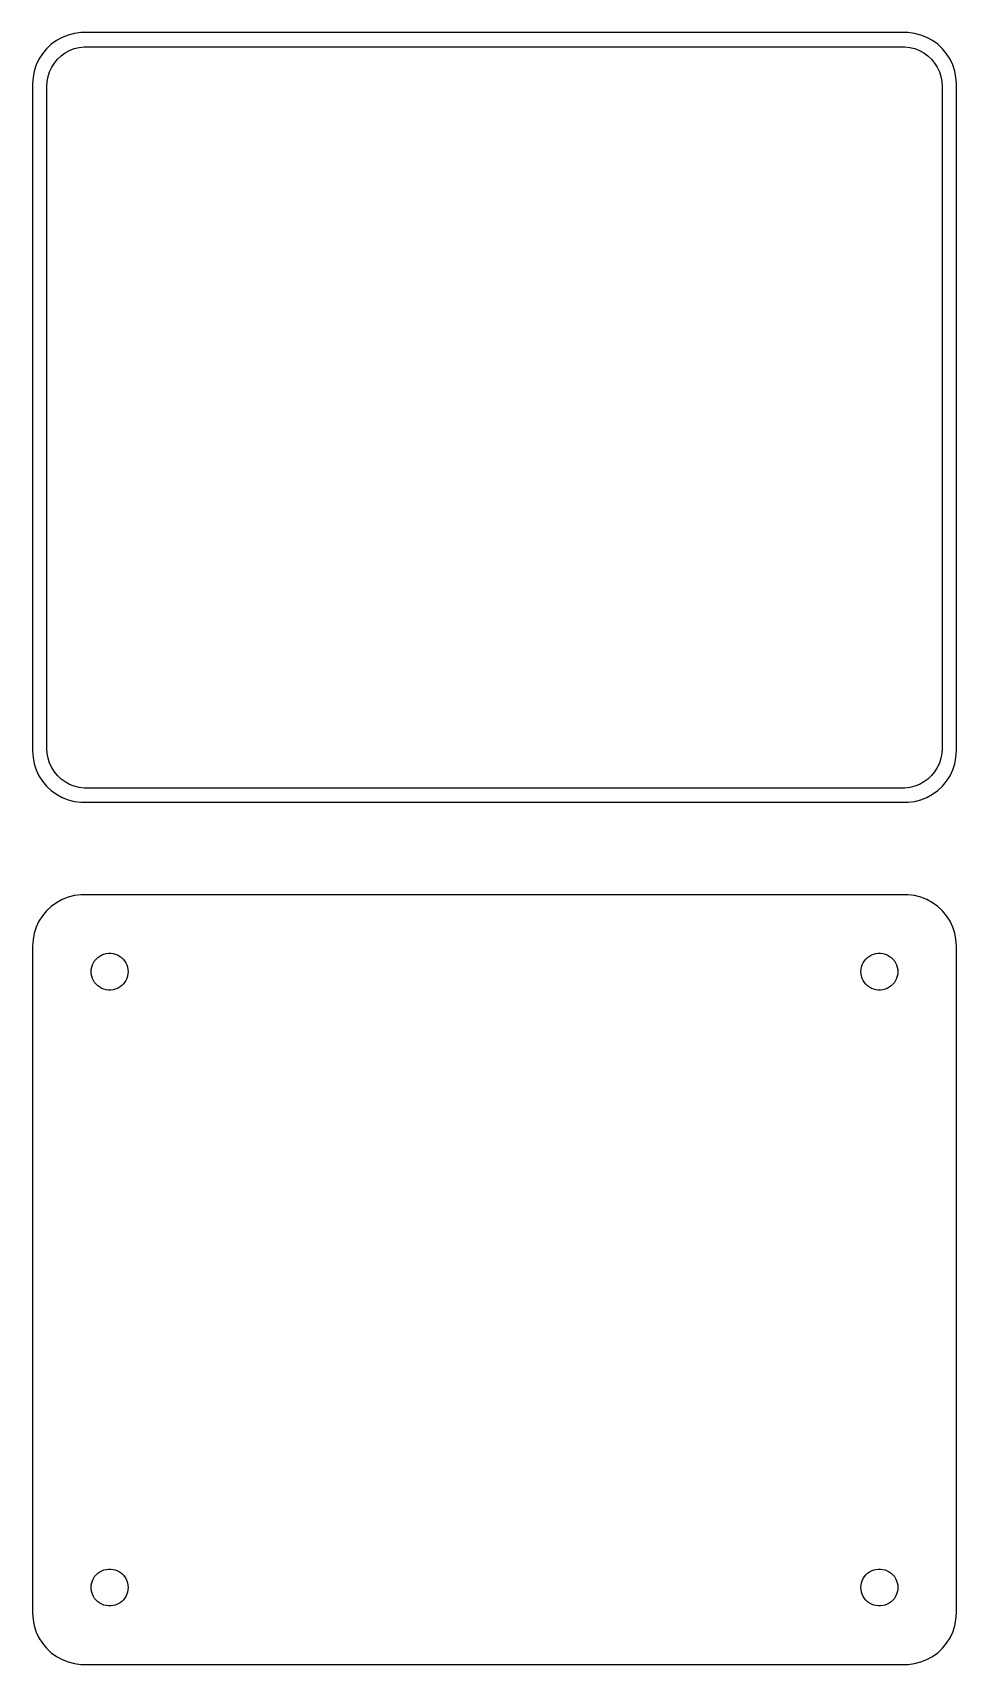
# Model space of a CAD drawing. Header units: metres. Extents: x -45 to 45, y 47 to 205.
import ezdxf

# ---------------------------------------------------------------- set-up
doc = ezdxf.new("R2010")
doc.units = ezdxf.units.M

msp = doc.modelspace()

# ---------------------------------------------------------------- linework, layer by layer
for p, q in [((-41.5451, 205.255), (-42.1289, 205.024)), ((-40.9369, 205.411), (-41.5451, 205.255)), ((-40.3139, 205.49), (-40.9369, 205.411)), ((40.3139, 205.49), (-40.3139, 205.49)), ((40.9369, 205.411), (40.3139, 205.49)), ((41.5451, 205.255), (40.9369, 205.411)), ((42.1289, 205.024), (41.5451, 205.255)), ((-43.6448, 203.923), (-44.0451, 203.439)), ((-43.1871, 204.353), (-43.6448, 203.923)), ((-42.6791, 204.722), (-43.1871, 204.353)), ((-42.1289, 205.024), (-42.6791, 204.722)), ((-42.2165, 203.231), (-41.8234, 203.517)), ((-41.8234, 203.517), (-41.3975, 203.751)), ((-41.3975, 203.751), (-40.9457, 203.93)), ((-40.9457, 203.93), (-40.4751, 204.051)), ((-40.4751, 204.051), (-39.993, 204.112)), ((-39.993, 204.112), (39.993, 204.112)), ((39.993, 204.112), (40.4751, 204.051)), ((40.4751, 204.051), (40.9457, 203.93)), ((40.9457, 203.93), (41.3975, 203.751)), ((41.3975, 203.751), (41.8234, 203.517)), ((41.8234, 203.517), (42.2165, 203.231)), ((42.6791, 204.722), (42.1289, 205.024)), ((43.1871, 204.353), (42.6791, 204.722)), ((43.6448, 203.923), (43.1871, 204.353)), ((44.0451, 203.439), (43.6448, 203.923)), ((-44.6489, 202.341), (-44.8429, 201.743)), ((-44.3815, 202.909), (-44.6489, 202.341)), ((-44.0451, 203.439), (-44.3815, 202.909)), ((-43.3477, 201.674), (-43.1408, 202.114)), ((-43.1408, 202.114), (-42.8805, 202.524)), ((-42.8805, 202.524), (-42.5707, 202.899)), ((-42.5707, 202.899), (-42.2165, 203.231)), ((42.2165, 203.231), (42.5707, 202.899)), ((42.5707, 202.899), (42.8805, 202.524)), ((42.8805, 202.524), (43.1408, 202.114)), ((43.1408, 202.114), (43.3477, 201.674)), ((44.3815, 202.909), (44.0451, 203.439)), ((44.6489, 202.341), (44.3815, 202.909)), ((44.8429, 201.743), (44.6489, 202.341)), ((-44.9606, 201.127), (-45, 200.5)), ((-45, 200.5), (-45, 135.5)), ((-44.8429, 201.743), (-44.9606, 201.127)), ((-43.6195, 200.25), (-43.589, 200.735)), ((-43.589, 200.735), (-43.4979, 201.212)), ((-43.4979, 201.212), (-43.3477, 201.674)), ((43.3477, 201.674), (43.4979, 201.212)), ((43.4979, 201.212), (43.589, 200.735)), ((43.589, 200.735), (43.6195, 200.25)), ((44.9606, 201.127), (44.8429, 201.743)), ((45, 200.5), (44.9606, 201.127)), ((45, 135.5), (45, 200.5)), ((-43.6195, 135.75), (-43.6195, 200.25)), ((43.6195, 200.25), (43.6195, 135.75)), ((-45, 135.5), (-44.9606, 134.873)), ((-43.589, 135.265), (-43.6195, 135.75)), ((-43.4979, 134.788), (-43.589, 135.265)), ((43.589, 135.265), (43.4979, 134.788)), ((43.6195, 135.75), (43.589, 135.265)), ((44.9606, 134.873), (45, 135.5)), ((-44.9606, 134.873), (-44.8429, 134.257)), ((-44.8429, 134.257), (-44.6489, 133.659)), ((-44.6489, 133.659), (-44.3815, 133.091)), ((-43.3477, 134.326), (-43.4979, 134.788)), ((-43.1408, 133.886), (-43.3477, 134.326)), ((-42.8805, 133.476), (-43.1408, 133.886)), ((43.1408, 133.886), (42.8805, 133.476)), ((43.3477, 134.326), (43.1408, 133.886)), ((43.4979, 134.788), (43.3477, 134.326)), ((44.3815, 133.091), (44.6489, 133.659)), ((44.6489, 133.659), (44.8429, 134.257)), ((44.8429, 134.257), (44.9606, 134.873)), ((-44.3815, 133.091), (-44.0451, 132.561)), ((-44.0451, 132.561), (-43.6448, 132.077)), ((-43.6448, 132.077), (-43.1871, 131.647)), ((-42.5707, 133.101), (-42.8805, 133.476)), ((-42.2165, 132.769), (-42.5707, 133.101)), ((-41.8234, 132.483), (-42.2165, 132.769)), ((-41.3975, 132.249), (-41.8234, 132.483)), ((-40.9457, 132.07), (-41.3975, 132.249)), ((-40.4751, 131.949), (-40.9457, 132.07)), ((40.9457, 132.07), (40.4751, 131.949)), ((41.3975, 132.249), (40.9457, 132.07)), ((41.8234, 132.483), (41.3975, 132.249)), ((42.2165, 132.769), (41.8234, 132.483)), ((42.5707, 133.101), (42.2165, 132.769)), ((42.8805, 133.476), (42.5707, 133.101)), ((43.1871, 131.647), (43.6448, 132.077)), ((43.6448, 132.077), (44.0451, 132.561)), ((44.0451, 132.561), (44.3815, 133.091)), ((-43.1871, 131.647), (-42.6791, 131.278)), ((-42.6791, 131.278), (-42.1289, 130.976)), ((-42.1289, 130.976), (-41.5451, 130.745)), ((-41.5451, 130.745), (-40.9369, 130.589)), ((-40.9369, 130.589), (-40.3139, 130.51)), ((-39.993, 131.888), (-40.4751, 131.949)), ((-40.3139, 130.51), (40.3139, 130.51)), ((39.993, 131.888), (-39.993, 131.888)), ((40.4751, 131.949), (39.993, 131.888)), ((40.3139, 130.51), (40.9369, 130.589)), ((40.9369, 130.589), (41.5451, 130.745)), ((41.5451, 130.745), (42.1289, 130.976)), ((42.1289, 130.976), (42.6791, 131.278)), ((42.6791, 131.278), (43.1871, 131.647)), ((-42.1289, 121.024), (-42.6791, 120.722)), ((-41.5451, 121.255), (-42.1289, 121.024)), ((-40.9369, 121.411), (-41.5451, 121.255)), ((-40.3139, 121.49), (-40.9369, 121.411)), ((40.3139, 121.49), (-40.3139, 121.49)), ((40.9369, 121.411), (40.3139, 121.49)), ((41.5451, 121.255), (40.9369, 121.411)), ((42.1289, 121.024), (41.5451, 121.255)), ((42.6791, 120.722), (42.1289, 121.024)), ((-44.0451, 119.439), (-44.3815, 118.909)), ((-43.6448, 119.923), (-44.0451, 119.439)), ((-43.1871, 120.353), (-43.6448, 119.923)), ((-42.6791, 120.722), (-43.1871, 120.353)), ((43.1871, 120.353), (42.6791, 120.722)), ((43.6448, 119.923), (43.1871, 120.353)), ((44.0451, 119.439), (43.6448, 119.923)), ((44.3815, 118.909), (44.0451, 119.439)), ((-44.8429, 117.743), (-44.9606, 117.127)), ((-44.6489, 118.341), (-44.8429, 117.743)), ((-44.3815, 118.909), (-44.6489, 118.341)), ((44.6489, 118.341), (44.3815, 118.909)), ((44.8429, 117.743), (44.6489, 118.341)), ((44.9606, 117.127), (44.8429, 117.743)), ((-44.9606, 117.127), (-45, 116.5)), ((-45, 116.5), (-45, 51.5)), ((45, 116.5), (44.9606, 117.127)), ((45, 51.5), (45, 116.5)), ((-39.2434, 114.448), (-39.1736, 114.663)), ((-39.1736, 114.663), (-39.0773, 114.867)), ((-39.0773, 114.867), (-38.9562, 115.058)), ((-38.9562, 115.058), (-38.8121, 115.232)), ((-38.8121, 115.232), (-38.6474, 115.387)), ((-38.6474, 115.387), (-38.4645, 115.52)), ((-38.4645, 115.52), (-38.2664, 115.629)), ((-38.2664, 115.629), (-38.0562, 115.712)), ((-38.0562, 115.712), (-37.8373, 115.768)), ((-37.8373, 115.768), (-37.613, 115.796)), ((-37.613, 115.796), (-37.387, 115.796)), ((-37.387, 115.796), (-37.1627, 115.768)), ((-37.1627, 115.768), (-36.9438, 115.712)), ((-36.9438, 115.712), (-36.7336, 115.629)), ((-36.7336, 115.629), (-36.5355, 115.52)), ((-36.5355, 115.52), (-36.3526, 115.387)), ((-36.3526, 115.387), (-36.1879, 115.232)), ((-36.1879, 115.232), (-36.0438, 115.058)), ((-36.0438, 115.058), (-35.9226, 114.867)), ((-35.9226, 114.867), (-35.8264, 114.663)), ((-35.8264, 114.663), (-35.7565, 114.448)), ((35.7565, 114.448), (35.8264, 114.663)), ((35.8264, 114.663), (35.9226, 114.867)), ((35.9226, 114.867), (36.0438, 115.058)), ((36.0438, 115.058), (36.1879, 115.232)), ((36.1879, 115.232), (36.3526, 115.387)), ((36.3526, 115.387), (36.5355, 115.52)), ((36.5355, 115.52), (36.7336, 115.629)), ((36.7336, 115.629), (36.9438, 115.712)), ((36.9438, 115.712), (37.1627, 115.768)), ((37.1627, 115.768), (37.387, 115.796)), ((37.387, 115.796), (37.613, 115.796)), ((37.613, 115.796), (37.8373, 115.768)), ((37.8373, 115.768), (38.0562, 115.712)), ((38.0562, 115.712), (38.2664, 115.629)), ((38.2664, 115.629), (38.4645, 115.52)), ((38.4645, 115.52), (38.6474, 115.387)), ((38.6474, 115.387), (38.8121, 115.232)), ((38.8121, 115.232), (38.9562, 115.058)), ((38.9562, 115.058), (39.0773, 114.867)), ((39.0773, 114.867), (39.1736, 114.663)), ((39.1736, 114.663), (39.2434, 114.448)), ((-39.3, 114), (-39.2858, 114.226)), ((-39.2858, 113.774), (-39.3, 114)), ((-39.2858, 114.226), (-39.2434, 114.448)), ((-39.2434, 113.552), (-39.2858, 113.774)), ((-39.1736, 113.337), (-39.2434, 113.552)), ((-39.0773, 113.133), (-39.1736, 113.337)), ((-38.9562, 112.942), (-39.0773, 113.133)), ((-38.8121, 112.768), (-38.9562, 112.942)), ((-36.0438, 112.942), (-36.1879, 112.768)), ((-35.9226, 113.133), (-36.0438, 112.942)), ((-35.8264, 113.337), (-35.9226, 113.133)), ((-35.7565, 113.552), (-35.8264, 113.337)), ((-35.7565, 114.448), (-35.7142, 114.226)), ((-35.7142, 113.774), (-35.7565, 113.552)), ((-35.7142, 114.226), (-35.7, 114)), ((-35.7, 114), (-35.7142, 113.774)), ((35.7, 114), (35.7142, 114.226)), ((35.7142, 113.774), (35.7, 114)), ((35.7142, 114.226), (35.7565, 114.448)), ((35.7565, 113.552), (35.7142, 113.774)), ((35.8264, 113.337), (35.7565, 113.552)), ((35.9226, 113.133), (35.8264, 113.337)), ((36.0438, 112.942), (35.9226, 113.133)), ((36.1879, 112.768), (36.0438, 112.942)), ((38.9562, 112.942), (38.8121, 112.768)), ((39.0773, 113.133), (38.9562, 112.942)), ((39.1736, 113.337), (39.0773, 113.133)), ((39.2434, 113.552), (39.1736, 113.337)), ((39.2434, 114.448), (39.2858, 114.226)), ((39.2858, 113.774), (39.2434, 113.552)), ((39.2858, 114.226), (39.3, 114)), ((39.3, 114), (39.2858, 113.774)), ((-38.6474, 112.613), (-38.8121, 112.768)), ((-38.4645, 112.48), (-38.6474, 112.613)), ((-38.2664, 112.371), (-38.4645, 112.48)), ((-38.0562, 112.288), (-38.2664, 112.371)), ((-37.8373, 112.232), (-38.0562, 112.288)), ((-37.613, 112.204), (-37.8373, 112.232)), ((-37.387, 112.204), (-37.613, 112.204)), ((-37.1627, 112.232), (-37.387, 112.204)), ((-36.9438, 112.288), (-37.1627, 112.232)), ((-36.7336, 112.371), (-36.9438, 112.288)), ((-36.5355, 112.48), (-36.7336, 112.371)), ((-36.3526, 112.613), (-36.5355, 112.48)), ((-36.1879, 112.768), (-36.3526, 112.613)), ((36.3526, 112.613), (36.1879, 112.768)), ((36.5355, 112.48), (36.3526, 112.613)), ((36.7336, 112.371), (36.5355, 112.48)), ((36.9438, 112.288), (36.7336, 112.371)), ((37.1627, 112.232), (36.9438, 112.288)), ((37.387, 112.204), (37.1627, 112.232)), ((37.613, 112.204), (37.387, 112.204)), ((37.8373, 112.232), (37.613, 112.204)), ((38.0562, 112.288), (37.8373, 112.232)), ((38.2664, 112.371), (38.0562, 112.288)), ((38.4645, 112.48), (38.2664, 112.371)), ((38.6474, 112.613), (38.4645, 112.48)), ((38.8121, 112.768), (38.6474, 112.613)), ((-38.2664, 55.6287), (-38.0562, 55.7119)), ((-38.0562, 55.7119), (-37.8373, 55.7681)), ((-37.8373, 55.7681), (-37.613, 55.7964)), ((-37.613, 55.7964), (-37.387, 55.7964)), ((-37.387, 55.7964), (-37.1627, 55.7681)), ((-37.1627, 55.7681), (-36.9438, 55.7119)), ((-36.9438, 55.7119), (-36.7336, 55.6287)), ((36.7336, 55.6287), (36.9438, 55.7119)), ((36.9438, 55.7119), (37.1627, 55.7681)), ((37.1627, 55.7681), (37.387, 55.7964)), ((37.387, 55.7964), (37.613, 55.7964)), ((37.613, 55.7964), (37.8373, 55.7681)), ((37.8373, 55.7681), (38.0562, 55.7119)), ((38.0562, 55.7119), (38.2664, 55.6287)), ((-39.3, 54), (-39.2858, 54.2256)), ((-39.2858, 54.2256), (-39.2434, 54.4476)), ((-39.2434, 54.4476), (-39.1736, 54.6626)), ((-39.1736, 54.6626), (-39.0773, 54.8672)), ((-39.0773, 54.8672), (-38.9562, 55.058)), ((-38.9562, 55.058), (-38.8121, 55.2322)), ((-38.8121, 55.2322), (-38.6474, 55.3869)), ((-38.6474, 55.3869), (-38.4645, 55.5198)), ((-38.4645, 55.5198), (-38.2664, 55.6287)), ((-36.7336, 55.6287), (-36.5355, 55.5198)), ((-36.5355, 55.5198), (-36.3526, 55.3869)), ((-36.3526, 55.3869), (-36.1879, 55.2322)), ((-36.1879, 55.2322), (-36.0438, 55.058)), ((-36.0438, 55.058), (-35.9226, 54.8672)), ((-35.9226, 54.8672), (-35.8264, 54.6626)), ((-35.8264, 54.6626), (-35.7565, 54.4476)), ((-35.7565, 54.4476), (-35.7142, 54.2256)), ((-35.7142, 54.2256), (-35.7, 54)), ((35.7, 54), (35.7142, 54.2256)), ((35.7142, 54.2256), (35.7565, 54.4476)), ((35.7565, 54.4476), (35.8264, 54.6626)), ((35.8264, 54.6626), (35.9226, 54.8672)), ((35.9226, 54.8672), (36.0438, 55.058)), ((36.0438, 55.058), (36.1879, 55.2322)), ((36.1879, 55.2322), (36.3526, 55.3869)), ((36.3526, 55.3869), (36.5355, 55.5198)), ((36.5355, 55.5198), (36.7336, 55.6287)), ((38.2664, 55.6287), (38.4645, 55.5198)), ((38.4645, 55.5198), (38.6474, 55.3869)), ((38.6474, 55.3869), (38.8121, 55.2322)), ((38.8121, 55.2322), (38.9562, 55.058)), ((38.9562, 55.058), (39.0773, 54.8672)), ((39.0773, 54.8672), (39.1736, 54.6626)), ((39.1736, 54.6626), (39.2434, 54.4476)), ((39.2434, 54.4476), (39.2858, 54.2256)), ((39.2858, 54.2256), (39.3, 54)), ((-39.2858, 53.7744), (-39.3, 54)), ((-39.2434, 53.5524), (-39.2858, 53.7744)), ((-39.1736, 53.3374), (-39.2434, 53.5524)), ((-39.0773, 53.1328), (-39.1736, 53.3374)), ((-38.9562, 52.942), (-39.0773, 53.1328)), ((-38.8121, 52.7678), (-38.9562, 52.942)), ((-38.6474, 52.6131), (-38.8121, 52.7678)), ((-38.4645, 52.4802), (-38.6474, 52.6131)), ((-38.2664, 52.3713), (-38.4645, 52.4802)), ((-36.5355, 52.4802), (-36.7336, 52.3713)), ((-36.3526, 52.6131), (-36.5355, 52.4802)), ((-36.1879, 52.7678), (-36.3526, 52.6131)), ((-36.0438, 52.942), (-36.1879, 52.7678)), ((-35.9226, 53.1328), (-36.0438, 52.942)), ((-35.8264, 53.3374), (-35.9226, 53.1328)), ((-35.7565, 53.5524), (-35.8264, 53.3374)), ((-35.7142, 53.7744), (-35.7565, 53.5524)), ((-35.7, 54), (-35.7142, 53.7744)), ((35.7142, 53.7744), (35.7, 54)), ((35.7565, 53.5524), (35.7142, 53.7744)), ((35.8264, 53.3374), (35.7565, 53.5524)), ((35.9226, 53.1328), (35.8264, 53.3374)), ((36.0438, 52.942), (35.9226, 53.1328)), ((36.1879, 52.7678), (36.0438, 52.942)), ((36.3526, 52.6131), (36.1879, 52.7678)), ((36.5355, 52.4802), (36.3526, 52.6131)), ((36.7336, 52.3713), (36.5355, 52.4802)), ((38.4645, 52.4802), (38.2664, 52.3713)), ((38.6474, 52.6131), (38.4645, 52.4802)), ((38.8121, 52.7678), (38.6474, 52.6131)), ((38.9562, 52.942), (38.8121, 52.7678)), ((39.0773, 53.1328), (38.9562, 52.942)), ((39.1736, 53.3374), (39.0773, 53.1328)), ((39.2434, 53.5524), (39.1736, 53.3374)), ((39.2858, 53.7744), (39.2434, 53.5524)), ((39.3, 54), (39.2858, 53.7744)), ((-45, 51.5), (-44.9606, 50.8733)), ((-38.0562, 52.2881), (-38.2664, 52.3713)), ((-37.8373, 52.2319), (-38.0562, 52.2881)), ((-37.613, 52.2036), (-37.8373, 52.2319)), ((-37.387, 52.2036), (-37.613, 52.2036)), ((-37.1627, 52.2319), (-37.387, 52.2036)), ((-36.9438, 52.2881), (-37.1627, 52.2319)), ((-36.7336, 52.3713), (-36.9438, 52.2881)), ((36.9438, 52.2881), (36.7336, 52.3713)), ((37.1627, 52.2319), (36.9438, 52.2881)), ((37.387, 52.2036), (37.1627, 52.2319)), ((37.613, 52.2036), (37.387, 52.2036)), ((37.8373, 52.2319), (37.613, 52.2036)), ((38.0562, 52.2881), (37.8373, 52.2319)), ((38.2664, 52.3713), (38.0562, 52.2881)), ((44.9606, 50.8733), (45, 51.5)), ((-44.9606, 50.8733), (-44.8429, 50.2566)), ((-44.8429, 50.2566), (-44.6489, 49.6594)), ((-44.6489, 49.6594), (-44.3815, 49.0912)), ((44.3815, 49.0912), (44.6489, 49.6594)), ((44.6489, 49.6594), (44.8429, 50.2566)), ((44.8429, 50.2566), (44.9606, 50.8733)), ((-44.3815, 49.0912), (-44.0451, 48.5611)), ((-44.0451, 48.5611), (-43.6448, 48.0773)), ((-43.6448, 48.0773), (-43.1871, 47.6474)), ((43.1871, 47.6474), (43.6448, 48.0773)), ((43.6448, 48.0773), (44.0451, 48.5611)), ((44.0451, 48.5611), (44.3815, 49.0912)), ((-43.1871, 47.6474), (-42.6791, 47.2784)), ((-42.6791, 47.2784), (-42.1289, 46.9759)), ((-42.1289, 46.9759), (-41.5451, 46.7447)), ((-41.5451, 46.7447), (-40.9369, 46.5886)), ((-40.9369, 46.5886), (-40.3139, 46.5099)), ((-40.3139, 46.5099), (40.3139, 46.5099)), ((40.3139, 46.5099), (40.9369, 46.5886)), ((40.9369, 46.5886), (41.5451, 46.7447)), ((41.5451, 46.7447), (42.1289, 46.9759)), ((42.1289, 46.9759), (42.6791, 47.2784)), ((42.6791, 47.2784), (43.1871, 47.6474))]:
    msp.add_line(p, q)

doc.saveas('drawing.dxf')
